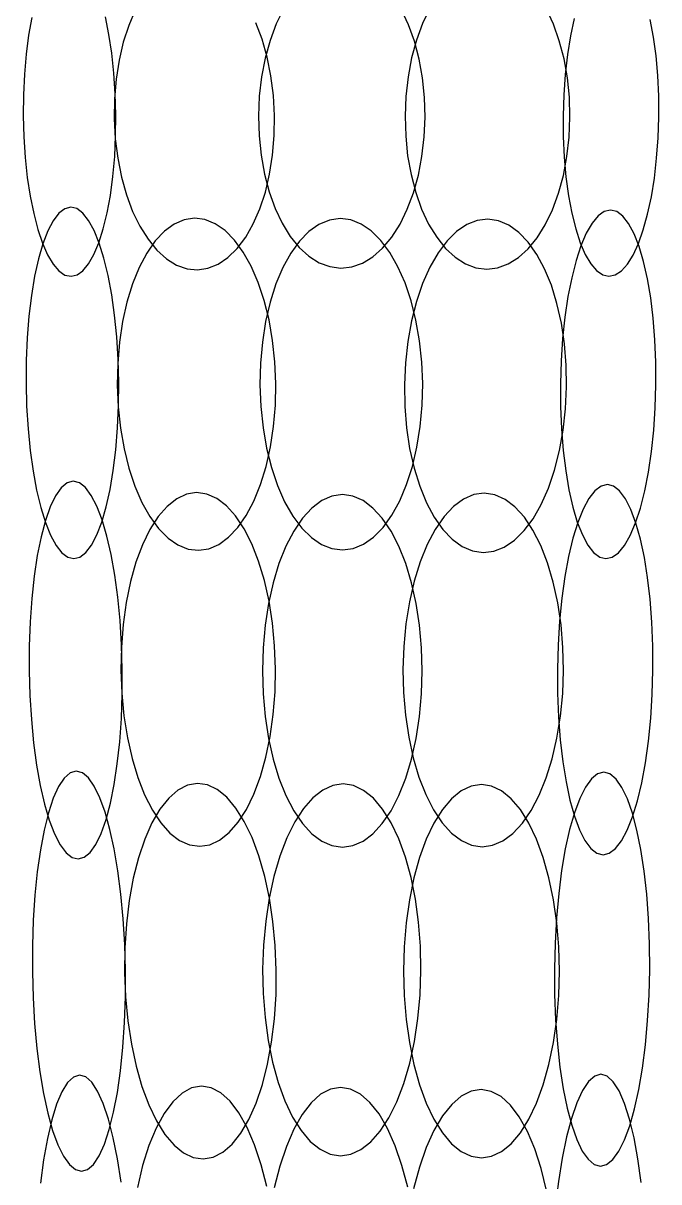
# Model space of a CAD drawing. Extents: x -1 to 217, y -22 to 302.
# Drawn here: x 67.05 to 80.84, y 108.47 to 133.58 of the extents above; entities that cross this region are included whole.
import ezdxf

# ---------------------------------------------------------------- set-up
doc = ezdxf.new("R2010")
doc.units = 0

msp = doc.modelspace()

# ---------------------------------------------------------------- linework, layer by layer
at = {"layer": 'ELLIPSES'}
for p, q in [((69.487, 133.857), (69.344, 133.528)), ((72.703, 133.882), (72.545, 133.56)), ((75.412, 133.542), (75.258, 133.865)), ((75.874, 133.892), (75.718, 133.568)), ((78.556, 133.553), (78.404, 133.879)), ((67.242, 133.697), (67.172, 133.317)), ((68.913, 133.333), (68.837, 133.712)), ((79.009, 133.676), (78.929, 133.3)), ((80.726, 133.276), (80.656, 133.654)), ((69.344, 133.528), (69.225, 133.165)), ((72.238, 133.229), (72.104, 133.586)), ((72.545, 133.56), (72.411, 133.204)), ((75.541, 133.184), (75.412, 133.542)), ((75.718, 133.568), (75.586, 133.21)), ((78.684, 133.193), (78.556, 133.553)), ((67.172, 133.317), (67.118, 132.907)), ((68.975, 132.924), (68.913, 133.333)), ((69.225, 133.165), (69.133, 132.775)), ((72.347, 132.842), (72.238, 133.229)), ((72.411, 133.204), (72.304, 132.82)), ((75.586, 133.21), (75.481, 132.823)), ((75.643, 132.798), (75.541, 133.184)), ((78.786, 132.805), (78.684, 133.193)), ((78.929, 133.3), (78.864, 132.895)), ((80.781, 132.869), (80.726, 133.276)), ((67.118, 132.907), (67.08, 132.474)), ((69.022, 132.492), (68.975, 132.924)), ((78.864, 132.895), (78.814, 132.467)), ((80.819, 132.44), (80.781, 132.869)), ((69.133, 132.775), (69.068, 132.363)), ((72.304, 132.82), (72.225, 132.414)), ((72.429, 132.434), (72.347, 132.842)), ((75.481, 132.823), (75.403, 132.414)), ((75.716, 132.391), (75.643, 132.798)), ((78.859, 132.396), (78.786, 132.805)), ((67.08, 132.474), (67.058, 132.026)), ((69.052, 132.045), (69.022, 132.492)), ((69.068, 132.363), (69.033, 131.938)), ((72.225, 132.414), (72.176, 131.993)), ((72.482, 132.01), (72.429, 132.434)), ((75.403, 132.414), (75.356, 131.991)), ((75.76, 131.969), (75.716, 132.391)), ((78.814, 132.467), (78.782, 132.023)), ((78.902, 131.972), (78.859, 132.396)), ((80.84, 131.995), (80.819, 132.44)), ((67.058, 132.026), (67.054, 131.571)), ((69.033, 131.938), (69.027, 131.505)), ((69.065, 131.59), (69.052, 132.045)), ((72.176, 131.993), (72.158, 131.565)), ((72.506, 131.578), (72.482, 132.01)), ((75.356, 131.991), (75.338, 131.56)), ((75.772, 131.541), (75.76, 131.969)), ((78.782, 132.023), (78.767, 131.571)), ((78.915, 131.541), (78.902, 131.972)), ((80.843, 131.543), (80.84, 131.995)), ((69.06, 131.134), (69.065, 131.59)), ((67.054, 131.571), (67.067, 131.115)), ((69.027, 131.505), (69.051, 131.073)), ((72.158, 131.565), (72.171, 131.136)), ((72.5, 131.146), (72.506, 131.578)), ((75.338, 131.56), (75.351, 131.129)), ((75.754, 131.112), (75.772, 131.541)), ((78.767, 131.571), (78.77, 131.119)), ((78.897, 131.11), (78.915, 131.541)), ((80.828, 131.092), (80.843, 131.543)), ((67.067, 131.115), (67.097, 130.668)), ((69.039, 130.686), (69.06, 131.134)), ((72.171, 131.136), (72.214, 130.714)), ((72.465, 130.72), (72.5, 131.146)), ((75.351, 131.129), (75.394, 130.705)), ((75.705, 130.691), (75.754, 131.112)), ((78.77, 131.119), (78.791, 130.674)), ((78.849, 130.686), (78.897, 131.11)), ((80.795, 130.648), (80.828, 131.092)), ((69.051, 131.073), (69.104, 130.649)), ((67.097, 130.668), (67.143, 130.236)), ((69.001, 130.254), (69.039, 130.686)), ((69.104, 130.649), (69.186, 130.241)), ((72.214, 130.714), (72.287, 130.307)), ((72.4, 130.308), (72.465, 130.72)), ((75.394, 130.705), (75.467, 130.295)), ((75.627, 130.285), (75.705, 130.691)), ((78.772, 130.277), (78.849, 130.686)), ((78.791, 130.674), (78.828, 130.245)), ((80.746, 130.22), (80.795, 130.648)), ((67.143, 130.236), (67.205, 129.827)), ((68.946, 129.844), (69.001, 130.254)), ((69.186, 130.241), (69.295, 129.855)), ((72.287, 130.307), (72.389, 129.922)), ((72.308, 129.918), (72.4, 130.308)), ((75.467, 130.295), (75.569, 129.907)), ((75.519, 129.901), (75.627, 130.285)), ((78.667, 129.891), (78.772, 130.277)), ((78.828, 130.245), (78.883, 129.838)), ((80.681, 129.814), (80.746, 130.22)), ((68.877, 129.464), (68.946, 129.844)), ((69.295, 129.855), (69.429, 129.497)), ((72.189, 129.555), (72.308, 129.918)), ((72.389, 129.922), (72.518, 129.564)), ((75.386, 129.545), (75.519, 129.901)), ((75.569, 129.907), (75.697, 129.547)), ((78.535, 129.532), (78.667, 129.891)), ((78.883, 129.838), (78.954, 129.46)), ((67.205, 129.827), (67.282, 129.449)), ((68.086, 129.59), (67.956, 129.556)), ((68.218, 129.558), (68.086, 129.59)), ((80.6, 129.439), (80.681, 129.814)), ((67.282, 129.449), (67.371, 129.106)), ((67.827, 129.458), (67.704, 129.296)), ((67.956, 129.556), (67.827, 129.458)), ((68.348, 129.462), (68.218, 129.558)), ((68.474, 129.303), (68.348, 129.462)), ((68.793, 129.12), (68.877, 129.464)), ((69.429, 129.497), (69.586, 129.175)), ((70.773, 129.349), (70.549, 129.315)), ((70.998, 129.32), (70.773, 129.349)), ((72.046, 129.226), (72.189, 129.555)), ((72.518, 129.564), (72.672, 129.24)), ((73.927, 129.341), (73.697, 129.308)), ((74.158, 129.312), (73.927, 129.341)), ((75.228, 129.223), (75.386, 129.545)), ((75.697, 129.547), (75.849, 129.222)), ((77.135, 129.328), (76.904, 129.301)), ((77.364, 129.294), (77.135, 129.328)), ((78.379, 129.208), (78.535, 129.532)), ((78.954, 129.46), (79.039, 129.119)), ((79.524, 129.401), (79.394, 129.244)), ((79.659, 129.495), (79.524, 129.401)), ((79.794, 129.526), (79.659, 129.495)), ((79.929, 129.492), (79.794, 129.526)), ((80.061, 129.394), (79.929, 129.492)), ((80.187, 129.233), (80.061, 129.394)), ((80.506, 129.099), (80.6, 129.439)), ((67.371, 129.106), (67.473, 128.806)), ((67.704, 129.296), (67.589, 129.075)), ((68.594, 129.084), (68.474, 129.303)), ((68.705, 128.808), (68.594, 129.084)), ((68.697, 128.818), (68.793, 129.12)), ((69.586, 129.175), (69.763, 128.893)), ((70.33, 129.221), (70.119, 129.067)), ((70.549, 129.315), (70.33, 129.221)), ((71.22, 129.231), (70.998, 129.32)), ((71.434, 129.082), (71.22, 129.231)), ((71.638, 128.876), (71.434, 129.082)), ((71.881, 128.937), (72.046, 129.226)), ((72.672, 129.24), (72.848, 128.956)), ((73.471, 129.215), (73.254, 129.062)), ((73.697, 129.308), (73.471, 129.215)), ((74.385, 129.222), (74.158, 129.312)), ((74.605, 129.073), (74.385, 129.222)), ((75.048, 128.941), (75.228, 129.223)), ((75.849, 129.222), (76.024, 128.936)), ((76.677, 129.212), (76.457, 129.063)), ((76.904, 129.301), (76.677, 129.212)), ((77.588, 129.199), (77.364, 129.294)), ((77.804, 129.044), (77.588, 129.199)), ((78.201, 128.924), (78.379, 129.208)), ((79.039, 129.119), (79.137, 128.819)), ((79.394, 129.244), (79.269, 129.027)), ((80.306, 129.013), (80.187, 129.233)), ((80.4, 128.802), (80.506, 129.099)), ((67.589, 129.075), (67.482, 128.797)), ((69.92, 128.857), (69.736, 128.593)), ((69.763, 128.893), (69.957, 128.656)), ((70.119, 129.067), (69.92, 128.857)), ((71.828, 128.617), (71.638, 128.876)), ((71.696, 128.693), (71.881, 128.937)), ((72.848, 128.956), (73.043, 128.716)), ((73.048, 128.853), (72.858, 128.591)), ((73.254, 129.062), (73.048, 128.853)), ((74.814, 128.867), (74.605, 129.073)), ((75.008, 128.607), (74.814, 128.867)), ((74.85, 128.704), (75.048, 128.941)), ((76.024, 128.936), (76.217, 128.695)), ((76.248, 128.857), (76.053, 128.598)), ((76.457, 129.063), (76.248, 128.857)), ((78.008, 128.832), (77.804, 129.044)), ((78.005, 128.685), (78.201, 128.924)), ((78.195, 128.567), (78.008, 128.832)), ((79.269, 129.027), (79.153, 128.754)), ((80.415, 128.737), (80.306, 129.013)), ((67.482, 128.797), (67.386, 128.468)), ((67.473, 128.806), (67.585, 128.554)), ((68.59, 128.563), (68.697, 128.818)), ((68.807, 128.481), (68.705, 128.808)), ((69.736, 128.593), (69.57, 128.281)), ((69.957, 128.656), (70.165, 128.469)), ((71.496, 128.497), (71.696, 128.693)), ((72.001, 128.309), (71.828, 128.617)), ((72.858, 128.591), (72.687, 128.28)), ((73.043, 128.716), (73.254, 128.524)), ((74.637, 128.515), (74.85, 128.704)), ((75.184, 128.299), (75.008, 128.607)), ((76.053, 128.598), (75.875, 128.289)), ((76.217, 128.695), (76.426, 128.503)), ((77.795, 128.495), (78.005, 128.685)), ((79.153, 128.754), (79.047, 128.43)), ((79.137, 128.819), (79.246, 128.566)), ((80.284, 128.552), (80.4, 128.802)), ((80.512, 128.41), (80.415, 128.737)), ((67.386, 128.468), (67.303, 128.093)), ((67.585, 128.554), (67.705, 128.353)), ((67.705, 128.353), (67.831, 128.207)), ((68.351, 128.212), (68.474, 128.36)), ((68.474, 128.36), (68.59, 128.563)), ((68.897, 128.107), (68.807, 128.481)), ((70.165, 128.469), (70.383, 128.334)), ((70.383, 128.334), (70.608, 128.254)), ((71.062, 128.264), (71.284, 128.353)), ((71.284, 128.353), (71.496, 128.497)), ((73.254, 128.524), (73.477, 128.385)), ((73.477, 128.385), (73.708, 128.3)), ((74.18, 128.296), (74.412, 128.379)), ((74.412, 128.379), (74.637, 128.515)), ((76.426, 128.503), (76.646, 128.363)), ((76.646, 128.363), (76.875, 128.277)), ((77.342, 128.275), (77.572, 128.358)), ((77.572, 128.358), (77.795, 128.495)), ((78.364, 128.253), (78.195, 128.567)), ((79.047, 128.43), (78.953, 128.059)), ((79.246, 128.566), (79.365, 128.364)), ((79.365, 128.364), (79.492, 128.216)), ((80.029, 128.209), (80.16, 128.353)), ((80.16, 128.353), (80.284, 128.552)), ((80.597, 128.038), (80.512, 128.41)), ((67.303, 128.093), (67.233, 127.678)), ((67.831, 128.207), (67.96, 128.119)), ((67.96, 128.119), (68.092, 128.091)), ((68.092, 128.091), (68.223, 128.122)), ((68.223, 128.122), (68.351, 128.212)), ((68.974, 127.693), (68.897, 128.107)), ((69.57, 128.281), (69.426, 127.925)), ((70.608, 128.254), (70.836, 128.231)), ((70.836, 128.231), (71.062, 128.264)), ((72.153, 127.957), (72.001, 128.309)), ((72.687, 128.28), (72.538, 127.926)), ((73.708, 128.3), (73.944, 128.27)), ((73.944, 128.27), (74.18, 128.296)), ((75.339, 127.947), (75.184, 128.299)), ((75.875, 128.289), (75.718, 127.936)), ((76.875, 128.277), (77.109, 128.248)), ((77.109, 128.248), (77.342, 128.275)), ((78.511, 127.896), (78.364, 128.253)), ((79.492, 128.216), (79.624, 128.126)), ((79.624, 128.126), (79.759, 128.095)), ((79.759, 128.095), (79.895, 128.123)), ((79.895, 128.123), (80.029, 128.209)), ((69.426, 127.925), (69.306, 127.532)), ((72.283, 127.567), (72.153, 127.957)), ((72.538, 127.926), (72.412, 127.534)), ((75.47, 127.558), (75.339, 127.947)), ((75.718, 127.936), (75.585, 127.545)), ((78.633, 127.501), (78.511, 127.896)), ((78.953, 128.059), (78.872, 127.65)), ((80.667, 127.626), (80.597, 128.038)), ((67.233, 127.678), (67.179, 127.23)), ((69.036, 127.247), (68.974, 127.693)), ((78.872, 127.65), (78.806, 127.207)), ((80.721, 127.182), (80.667, 127.626)), ((69.306, 127.532), (69.211, 127.109)), ((72.387, 127.146), (72.283, 127.567)), ((72.412, 127.534), (72.313, 127.112)), ((75.575, 127.137), (75.47, 127.558)), ((75.585, 127.545), (75.477, 127.123)), ((78.729, 127.076), (78.633, 127.501)), ((67.179, 127.23), (67.141, 126.758)), ((69.083, 126.776), (69.036, 127.247)), ((69.211, 127.109), (69.144, 126.662)), ((72.313, 127.112), (72.243, 126.667)), ((72.464, 126.701), (72.387, 127.146)), ((75.477, 127.123), (75.396, 126.677)), ((75.653, 126.693), (75.575, 127.137)), ((78.796, 126.628), (78.729, 127.076)), ((78.806, 127.207), (78.756, 126.74)), ((80.758, 126.714), (80.721, 127.182)), ((67.141, 126.758), (67.12, 126.269)), ((69.113, 126.287), (69.083, 126.776)), ((69.144, 126.662), (69.105, 126.2)), ((72.243, 126.667), (72.201, 126.206)), ((72.514, 126.24), (72.464, 126.701)), ((75.396, 126.677), (75.345, 126.214)), ((75.702, 126.233), (75.653, 126.693)), ((78.756, 126.74), (78.723, 126.256)), ((78.834, 126.164), (78.796, 126.628)), ((80.778, 126.229), (80.758, 126.714)), ((67.12, 126.269), (67.116, 125.772)), ((69.105, 126.2), (69.096, 125.731)), ((69.126, 125.79), (69.113, 126.287)), ((72.201, 126.206), (72.19, 125.737)), ((72.534, 125.77), (72.514, 126.24)), ((75.345, 126.214), (75.323, 125.743)), ((75.72, 125.765), (75.702, 126.233)), ((78.723, 126.256), (78.708, 125.763)), ((78.843, 125.693), (78.834, 126.164)), ((80.78, 125.736), (80.778, 126.229)), ((67.116, 125.772), (67.129, 125.275)), ((69.096, 125.731), (69.116, 125.261)), ((69.122, 125.293), (69.126, 125.79)), ((72.19, 125.737), (72.208, 125.269)), ((72.524, 125.3), (72.534, 125.77)), ((75.323, 125.743), (75.331, 125.272)), ((75.709, 125.296), (75.72, 125.765)), ((78.708, 125.763), (78.71, 125.27)), ((78.821, 125.222), (78.843, 125.693)), ((80.765, 125.243), (80.78, 125.736)), ((67.129, 125.275), (67.159, 124.786)), ((69.1, 124.804), (69.122, 125.293)), ((69.116, 125.261), (69.165, 124.8)), ((72.208, 125.269), (72.257, 124.809)), ((72.486, 124.838), (72.524, 125.3)), ((75.331, 125.272), (75.369, 124.808)), ((75.667, 124.835), (75.709, 125.296)), ((78.71, 125.27), (78.73, 124.785)), ((78.769, 124.759), (78.821, 125.222)), ((80.732, 124.759), (80.765, 125.243)), ((72.257, 124.809), (72.335, 124.365)), ((72.419, 124.392), (72.486, 124.838)), ((75.369, 124.808), (75.437, 124.36)), ((75.596, 124.39), (75.667, 124.835)), ((67.159, 124.786), (67.205, 124.315)), ((69.062, 124.332), (69.1, 124.804)), ((69.165, 124.8), (69.243, 124.355)), ((78.689, 124.313), (78.769, 124.759)), ((78.73, 124.785), (78.768, 124.317)), ((80.682, 124.291), (80.732, 124.759)), ((67.205, 124.315), (67.268, 123.869)), ((69.008, 123.884), (69.062, 124.332)), ((69.243, 124.355), (69.347, 123.934)), ((72.324, 123.968), (72.419, 124.392)), ((72.335, 124.365), (72.44, 123.944)), ((75.437, 124.36), (75.533, 123.935)), ((75.498, 123.968), (75.596, 124.39)), ((78.581, 123.891), (78.689, 124.313)), ((78.768, 124.317), (78.822, 123.873)), ((80.617, 123.849), (80.682, 124.291)), ((67.268, 123.869), (67.344, 123.455)), ((68.939, 123.469), (69.008, 123.884)), ((69.347, 123.934), (69.477, 123.544)), ((72.204, 123.576), (72.324, 123.968)), ((72.44, 123.944), (72.571, 123.555)), ((75.372, 123.576), (75.498, 123.968)), ((75.533, 123.935), (75.655, 123.54)), ((78.448, 123.5), (78.581, 123.891)), ((78.822, 123.873), (78.892, 123.461)), ((80.536, 123.439), (80.617, 123.849)), ((68.009, 123.612), (67.881, 123.506)), ((68.141, 123.649), (68.009, 123.612)), ((68.273, 123.616), (68.141, 123.649)), ((68.404, 123.513), (68.273, 123.616)), ((72.06, 123.22), (72.204, 123.576)), ((72.571, 123.555), (72.726, 123.203)), ((75.223, 123.222), (75.372, 123.576)), ((79.726, 123.579), (79.59, 123.546)), ((79.861, 123.543), (79.726, 123.579)), ((67.344, 123.455), (67.434, 123.081)), ((67.758, 123.332), (67.643, 123.094)), ((67.881, 123.506), (67.758, 123.332)), ((68.531, 123.342), (68.404, 123.513)), ((68.653, 123.107), (68.531, 123.342)), ((68.856, 123.094), (68.939, 123.469)), ((69.477, 123.544), (69.629, 123.192)), ((70.599, 123.368), (70.385, 123.268)), ((70.817, 123.402), (70.599, 123.368)), ((71.037, 123.371), (70.817, 123.402)), ((71.252, 123.275), (71.037, 123.371)), ((73.751, 123.327), (73.529, 123.229)), ((73.978, 123.36), (73.751, 123.327)), ((74.204, 123.327), (73.978, 123.36)), ((74.426, 123.229), (74.204, 123.327)), ((75.655, 123.54), (75.802, 123.183)), ((76.83, 123.359), (76.606, 123.263)), ((77.057, 123.39), (76.83, 123.359)), ((77.284, 123.356), (77.057, 123.39)), ((77.507, 123.257), (77.284, 123.356)), ((78.291, 123.147), (78.448, 123.5)), ((78.892, 123.461), (78.976, 123.089)), ((79.456, 123.445), (79.326, 123.278)), ((79.59, 123.546), (79.456, 123.445)), ((79.992, 123.439), (79.861, 123.543)), ((80.118, 123.268), (79.992, 123.439)), ((80.442, 123.069), (80.536, 123.439)), ((67.434, 123.081), (67.536, 122.754)), ((67.643, 123.094), (67.537, 122.795)), ((68.767, 122.811), (68.653, 123.107)), ((68.76, 122.765), (68.856, 123.094)), ((69.629, 123.192), (69.802, 122.884)), ((70.178, 123.105), (69.984, 122.882)), ((70.385, 123.268), (70.178, 123.105)), ((71.461, 123.116), (71.252, 123.275)), ((71.66, 122.896), (71.461, 123.116)), ((71.894, 122.908), (72.06, 123.22)), ((72.726, 123.203), (72.902, 122.895)), ((73.314, 123.069), (73.111, 122.848)), ((73.529, 123.229), (73.314, 123.069)), ((74.641, 123.069), (74.426, 123.229)), ((74.844, 122.848), (74.641, 123.069)), ((75.052, 122.911), (75.223, 123.222)), ((75.802, 123.183), (75.97, 122.869)), ((76.389, 123.103), (76.183, 122.882)), ((76.606, 123.263), (76.389, 123.103)), ((77.722, 123.095), (77.507, 123.257)), ((77.925, 122.872), (77.722, 123.095)), ((78.113, 122.838), (78.291, 123.147)), ((78.976, 123.089), (79.074, 122.762)), ((79.326, 123.278), (79.202, 123.047)), ((80.237, 123.035), (80.118, 123.268)), ((80.335, 122.745), (80.442, 123.069)), ((68.871, 122.459), (68.767, 122.811)), ((69.802, 122.884), (69.991, 122.624)), ((69.984, 122.882), (69.804, 122.602)), ((71.845, 122.619), (71.66, 122.896)), ((71.71, 122.644), (71.894, 122.908)), ((72.902, 122.895), (73.096, 122.635)), ((73.111, 122.848), (72.922, 122.57)), ((75.033, 122.57), (74.844, 122.848)), ((74.862, 122.649), (75.052, 122.911)), ((75.97, 122.869), (76.158, 122.604)), ((76.183, 122.882), (75.992, 122.605)), ((77.918, 122.579), (78.113, 122.838)), ((78.112, 122.592), (77.925, 122.872)), ((79.202, 123.047), (79.086, 122.757)), ((80.346, 122.742), (80.237, 123.035)), ((67.537, 122.795), (67.442, 122.441)), ((67.536, 122.754), (67.648, 122.478)), ((68.653, 122.487), (68.76, 122.765)), ((69.804, 122.602), (69.642, 122.27)), ((69.991, 122.624), (70.196, 122.419)), ((71.511, 122.434), (71.71, 122.644)), ((72.013, 122.29), (71.845, 122.619)), ((72.922, 122.57), (72.752, 122.24)), ((73.096, 122.635), (73.305, 122.429)), ((74.656, 122.44), (74.862, 122.649)), ((75.203, 122.24), (75.033, 122.57)), ((75.992, 122.605), (75.819, 122.276)), ((76.158, 122.604), (76.362, 122.392)), ((77.709, 122.373), (77.918, 122.579)), ((78.281, 122.26), (78.112, 122.592)), ((79.086, 122.757), (78.98, 122.412)), ((79.074, 122.762), (79.183, 122.486)), ((80.219, 122.472), (80.335, 122.745)), ((80.444, 122.395), (80.346, 122.742)), ((67.442, 122.441), (67.36, 122.037)), ((67.648, 122.478), (67.768, 122.259)), ((68.537, 122.265), (68.653, 122.487)), ((68.963, 122.058), (68.871, 122.459)), ((70.196, 122.419), (70.41, 122.27)), ((71.3, 122.28), (71.511, 122.434)), ((73.305, 122.429), (73.525, 122.28)), ((74.439, 122.287), (74.656, 122.44)), ((76.362, 122.392), (76.577, 122.237)), ((77.488, 122.224), (77.709, 122.373)), ((78.98, 122.412), (78.886, 122.018)), ((79.183, 122.486), (79.302, 122.265)), ((80.095, 122.255), (80.219, 122.472)), ((80.529, 121.999), (80.444, 122.395)), ((67.768, 122.259), (67.894, 122.1)), ((67.894, 122.1), (68.024, 122.003)), ((68.286, 122.006), (68.414, 122.104)), ((68.414, 122.104), (68.537, 122.265)), ((69.042, 121.614), (68.963, 122.058)), ((69.642, 122.27), (69.5, 121.892)), ((70.41, 122.27), (70.632, 122.18)), ((70.632, 122.18), (70.856, 122.152)), ((70.856, 122.152), (71.08, 122.186)), ((71.08, 122.186), (71.3, 122.28)), ((72.16, 121.914), (72.013, 122.29)), ((72.752, 122.24), (72.602, 121.865)), ((73.525, 122.28), (73.752, 122.19)), ((73.752, 122.19), (73.983, 122.161)), ((73.983, 122.161), (74.213, 122.194)), ((74.213, 122.194), (74.439, 122.287)), ((75.353, 121.865), (75.203, 122.24)), ((75.819, 122.276), (75.666, 121.9)), ((76.577, 122.237), (76.802, 122.142)), ((76.802, 122.142), (77.031, 122.108)), ((77.031, 122.108), (77.261, 122.135)), ((77.261, 122.135), (77.488, 122.224)), ((78.429, 121.883), (78.281, 122.26)), ((79.302, 122.265), (79.428, 122.105)), ((79.428, 122.105), (79.559, 122.007)), ((79.83, 122.003), (79.964, 122.098)), ((79.964, 122.098), (80.095, 122.255)), ((67.36, 122.037), (67.293, 121.591)), ((68.024, 122.003), (68.155, 121.972)), ((68.155, 121.972), (68.286, 122.006)), ((69.5, 121.892), (69.382, 121.474)), ((72.286, 121.499), (72.16, 121.914)), ((72.602, 121.865), (72.477, 121.449)), ((75.478, 121.449), (75.353, 121.865)), ((75.666, 121.9), (75.537, 121.484)), ((78.553, 121.465), (78.429, 121.883)), ((78.886, 122.018), (78.806, 121.583)), ((79.559, 122.007), (79.694, 121.973)), ((79.694, 121.973), (79.83, 122.003)), ((80.599, 121.562), (80.529, 121.999)), ((67.293, 121.591), (67.24, 121.11)), ((69.107, 121.134), (69.042, 121.614)), ((78.806, 121.583), (78.741, 121.113)), ((80.653, 121.09), (80.599, 121.562)), ((69.382, 121.474), (69.289, 121.023)), ((72.387, 121.05), (72.286, 121.499)), ((72.477, 121.449), (72.376, 121.001)), ((75.537, 121.484), (75.434, 121.035)), ((75.579, 121.001), (75.478, 121.449)), ((78.651, 121.015), (78.553, 121.465)), ((67.24, 121.11), (67.205, 120.602)), ((69.156, 120.628), (69.107, 121.134)), ((72.461, 120.576), (72.387, 121.05)), ((78.741, 121.113), (78.691, 120.616)), ((80.691, 120.593), (80.653, 121.09)), ((69.289, 121.023), (69.222, 120.548)), ((72.376, 121.001), (72.303, 120.528)), ((75.434, 121.035), (75.358, 120.561)), ((75.652, 120.528), (75.579, 121.001)), ((78.721, 120.54), (78.651, 121.015)), ((67.205, 120.602), (67.186, 120.077)), ((69.189, 120.103), (69.156, 120.628)), ((69.222, 120.548), (69.184, 120.056)), ((72.508, 120.084), (72.461, 120.576)), ((75.358, 120.561), (75.31, 120.07)), ((78.691, 120.616), (78.659, 120.102)), ((78.763, 120.048), (78.721, 120.54)), ((80.712, 120.078), (80.691, 120.593)), ((72.303, 120.528), (72.259, 120.037)), ((75.696, 120.037), (75.652, 120.528)), ((67.186, 120.077), (67.184, 119.543)), ((69.184, 120.056), (69.174, 119.556)), ((69.204, 119.569), (69.189, 120.103)), ((72.259, 120.037), (72.244, 119.539)), ((72.527, 119.584), (72.508, 120.084)), ((75.31, 120.07), (75.292, 119.57)), ((75.711, 119.539), (75.696, 120.037)), ((78.659, 120.102), (78.644, 119.578)), ((78.775, 119.548), (78.763, 120.048)), ((80.714, 119.554), (80.712, 120.078)), ((67.184, 119.543), (67.2, 119.009)), ((69.174, 119.556), (69.192, 119.056)), ((69.203, 119.035), (69.204, 119.569)), ((72.244, 119.539), (72.259, 119.04)), ((72.517, 119.084), (72.527, 119.584)), ((75.292, 119.57), (75.304, 119.07)), ((75.696, 119.04), (75.711, 119.539)), ((78.644, 119.578), (78.647, 119.054)), ((78.757, 119.048), (78.775, 119.548)), ((80.699, 119.03), (80.714, 119.554)), ((69.184, 118.509), (69.203, 119.035)), ((69.192, 119.056), (69.239, 118.564)), ((72.259, 119.04), (72.303, 118.55)), ((72.478, 118.592), (72.517, 119.084)), ((75.304, 119.07), (75.345, 118.578)), ((75.652, 118.55), (75.696, 119.04)), ((78.647, 119.054), (78.667, 118.539)), ((78.709, 118.557), (78.757, 119.048)), ((67.2, 119.009), (67.232, 118.484)), ((80.667, 118.516), (80.699, 119.03)), ((69.239, 118.564), (69.314, 118.09)), ((72.303, 118.55), (72.376, 118.077)), ((72.412, 118.117), (72.478, 118.592)), ((75.345, 118.578), (75.416, 118.103)), ((75.579, 118.077), (75.652, 118.55)), ((78.633, 118.083), (78.709, 118.557)), ((78.667, 118.539), (78.705, 118.042)), ((67.232, 118.484), (67.281, 117.977)), ((69.148, 118.002), (69.184, 118.509)), ((80.618, 118.019), (80.667, 118.516)), ((69.314, 118.09), (69.415, 117.641)), ((72.319, 117.666), (72.412, 118.117)), ((72.376, 118.077), (72.477, 117.628)), ((75.416, 118.103), (75.513, 117.653)), ((75.478, 117.628), (75.579, 118.077)), ((78.529, 117.634), (78.633, 118.083)), ((78.705, 118.042), (78.759, 117.57)), ((67.281, 117.977), (67.346, 117.498)), ((69.096, 117.521), (69.148, 118.002)), ((80.552, 117.549), (80.618, 118.019)), ((69.415, 117.641), (69.54, 117.226)), ((72.2, 117.248), (72.319, 117.666)), ((72.477, 117.628), (72.602, 117.213)), ((75.353, 117.213), (75.478, 117.628)), ((75.513, 117.653), (75.637, 117.235)), ((78.4, 117.218), (78.529, 117.634)), ((78.759, 117.57), (78.83, 117.133)), ((80.472, 117.114), (80.552, 117.549)), ((67.346, 117.498), (67.425, 117.054)), ((68.074, 117.326), (67.946, 117.214)), ((68.206, 117.365), (68.074, 117.326)), ((68.338, 117.329), (68.206, 117.365)), ((68.469, 117.221), (68.338, 117.329)), ((69.028, 117.075), (69.096, 117.521)), ((79.513, 117.307), (79.379, 117.199)), ((79.648, 117.343), (79.513, 117.307)), ((79.783, 117.305), (79.648, 117.343)), ((79.914, 117.195), (79.783, 117.305)), ((67.425, 117.054), (67.517, 116.652)), ((67.823, 117.03), (67.708, 116.777)), ((67.946, 117.214), (67.823, 117.03)), ((68.597, 117.04), (68.469, 117.221)), ((68.718, 116.791), (68.597, 117.04)), ((68.946, 116.671), (69.028, 117.075)), ((69.54, 117.226), (69.688, 116.85)), ((70.622, 117.061), (70.412, 116.954)), ((70.836, 117.099), (70.622, 117.061)), ((71.051, 117.068), (70.836, 117.099)), ((71.264, 116.967), (71.051, 117.068)), ((72.059, 116.87), (72.2, 117.248)), ((72.602, 117.213), (72.752, 116.837)), ((73.772, 117.057), (73.551, 116.956)), ((73.996, 117.09), (73.772, 117.057)), ((74.22, 117.054), (73.996, 117.09)), ((74.439, 116.949), (74.22, 117.054)), ((75.203, 116.837), (75.353, 117.213)), ((75.637, 117.235), (75.785, 116.857)), ((76.773, 117.041), (76.556, 116.938)), ((76.994, 117.076), (76.773, 117.041)), ((77.215, 117.041), (76.994, 117.076)), ((77.432, 116.938), (77.215, 117.041)), ((78.248, 116.842), (78.4, 117.218)), ((78.83, 117.133), (78.914, 116.737)), ((79.379, 117.199), (79.25, 117.021)), ((80.041, 117.014), (79.914, 117.195)), ((80.378, 116.72), (80.472, 117.114)), ((67.708, 116.777), (67.603, 116.461)), ((68.832, 116.477), (68.718, 116.791)), ((69.688, 116.85), (69.856, 116.521)), ((70.211, 116.78), (70.021, 116.542)), ((70.412, 116.954), (70.211, 116.78)), ((71.471, 116.799), (71.264, 116.967)), ((71.668, 116.567), (71.471, 116.799)), ((71.897, 116.538), (72.059, 116.87)), ((72.752, 116.837), (72.922, 116.507)), ((73.337, 116.788), (73.133, 116.556)), ((73.551, 116.956), (73.337, 116.788)), ((74.651, 116.778), (74.439, 116.949)), ((74.85, 116.543), (74.651, 116.778)), ((75.033, 116.507), (75.203, 116.837)), ((75.785, 116.857), (75.954, 116.526)), ((76.556, 116.938), (76.346, 116.768)), ((77.641, 116.768), (77.432, 116.938)), ((78.074, 116.513), (78.248, 116.842)), ((79.126, 116.775), (79.011, 116.466)), ((79.25, 117.021), (79.126, 116.775)), ((80.16, 116.766), (80.041, 117.014)), ((67.517, 116.652), (67.621, 116.301)), ((68.851, 116.317), (68.946, 116.671)), ((70.021, 116.542), (69.846, 116.243)), ((69.856, 116.521), (70.041, 116.244)), ((71.851, 116.274), (71.668, 116.567)), ((71.717, 116.258), (71.897, 116.538)), ((73.133, 116.556), (72.945, 116.265)), ((75.035, 116.249), (74.85, 116.543)), ((75.954, 116.526), (76.142, 116.246)), ((76.148, 116.534), (75.964, 116.24)), ((76.346, 116.768), (76.148, 116.534)), ((77.84, 116.534), (77.641, 116.768)), ((78.024, 116.24), (77.84, 116.534)), ((78.914, 116.737), (79.012, 116.39)), ((80.27, 116.455), (80.16, 116.766)), ((80.272, 116.375), (80.378, 116.72)), ((67.603, 116.461), (67.508, 116.085)), ((67.621, 116.301), (67.735, 116.005)), ((68.745, 116.018), (68.851, 116.317)), ((68.937, 116.104), (68.832, 116.477)), ((72.019, 115.925), (71.851, 116.274)), ((72.922, 116.507), (73.111, 116.23)), ((74.844, 116.23), (75.033, 116.507)), ((77.883, 116.236), (78.074, 116.513)), ((79.011, 116.466), (78.906, 116.099)), ((79.012, 116.39), (79.121, 116.097)), ((80.156, 116.085), (80.272, 116.375)), ((80.368, 116.086), (80.27, 116.455)), ((67.508, 116.085), (67.427, 115.658)), ((69.029, 115.679), (68.937, 116.104)), ((69.846, 116.243), (69.69, 115.89)), ((70.041, 116.244), (70.239, 116.024)), ((70.239, 116.024), (70.448, 115.865)), ((71.316, 115.872), (71.522, 116.035)), ((71.522, 116.035), (71.717, 116.258)), ((72.945, 116.265), (72.773, 115.918)), ((73.111, 116.23), (73.314, 116.009)), ((74.641, 116.009), (74.844, 116.23)), ((75.201, 115.9), (75.035, 116.249)), ((75.964, 116.24), (75.797, 115.891)), ((76.142, 116.246), (76.345, 116.023)), ((76.345, 116.023), (76.56, 115.861)), ((77.678, 116.015), (77.883, 116.236)), ((78.19, 115.891), (78.024, 116.24)), ((78.906, 116.099), (78.814, 115.68)), ((79.121, 116.097), (79.24, 115.864)), ((80.032, 115.854), (80.156, 116.085)), ((80.454, 115.665), (80.368, 116.086)), ((67.735, 116.005), (67.857, 115.769)), ((67.857, 115.769), (67.984, 115.599)), ((68.507, 115.606), (68.63, 115.779)), ((68.63, 115.779), (68.745, 116.018)), ((69.69, 115.89), (69.554, 115.487)), ((70.448, 115.865), (70.664, 115.769)), ((70.664, 115.769), (70.883, 115.738)), ((70.883, 115.738), (71.102, 115.772)), ((71.102, 115.772), (71.316, 115.872)), ((72.167, 115.527), (72.019, 115.925)), ((72.773, 115.918), (72.622, 115.523)), ((73.314, 116.009), (73.529, 115.848)), ((73.529, 115.848), (73.751, 115.751)), ((74.204, 115.751), (74.426, 115.848)), ((74.426, 115.848), (74.641, 116.009)), ((75.346, 115.503), (75.201, 115.9)), ((75.797, 115.891), (75.651, 115.493)), ((76.56, 115.861), (76.782, 115.762)), ((77.237, 115.759), (77.461, 115.855)), ((77.461, 115.855), (77.678, 116.015)), ((78.336, 115.493), (78.19, 115.891)), ((79.24, 115.864), (79.366, 115.693)), ((79.902, 115.687), (80.032, 115.854)), ((67.427, 115.658), (67.359, 115.185)), ((67.984, 115.599), (68.115, 115.496)), ((68.379, 115.5), (68.507, 115.606)), ((69.109, 115.208), (69.029, 115.679)), ((72.293, 115.086), (72.167, 115.527)), ((72.622, 115.523), (72.494, 115.086)), ((73.751, 115.751), (73.978, 115.718)), ((73.978, 115.718), (74.204, 115.751)), ((76.782, 115.762), (77.009, 115.728)), ((77.009, 115.728), (77.237, 115.759)), ((78.814, 115.68), (78.734, 115.216)), ((79.366, 115.693), (79.498, 115.589)), ((79.498, 115.589), (79.633, 115.554)), ((79.633, 115.554), (79.768, 115.586)), ((79.768, 115.586), (79.902, 115.687)), ((80.525, 115.201), (80.454, 115.665)), ((68.115, 115.496), (68.247, 115.463)), ((68.247, 115.463), (68.379, 115.5)), ((69.554, 115.487), (69.441, 115.043)), ((75.468, 115.064), (75.346, 115.503)), ((75.651, 115.493), (75.529, 115.053)), ((78.459, 115.053), (78.336, 115.493)), ((67.359, 115.185), (67.308, 114.676)), ((69.174, 114.701), (69.109, 115.208)), ((69.441, 115.043), (69.353, 114.564)), ((72.396, 114.61), (72.293, 115.086)), ((72.494, 115.086), (72.391, 114.614)), ((75.529, 115.053), (75.431, 114.578)), ((75.564, 114.59), (75.468, 115.064)), ((78.557, 114.578), (78.459, 115.053)), ((78.734, 115.216), (78.67, 114.716)), ((80.58, 114.699), (80.525, 115.201)), ((67.308, 114.676), (67.272, 114.138)), ((69.224, 114.164), (69.174, 114.701)), ((69.353, 114.564), (69.292, 114.059)), ((72.391, 114.614), (72.315, 114.115)), ((72.473, 114.107), (72.396, 114.61)), ((75.431, 114.578), (75.36, 114.077)), ((75.632, 114.09), (75.564, 114.59)), ((78.628, 114.077), (78.557, 114.578)), ((78.67, 114.716), (78.622, 114.187)), ((80.619, 114.17), (80.58, 114.699)), ((67.272, 114.138), (67.254, 113.582)), ((69.257, 113.608), (69.224, 114.164)), ((69.292, 114.059), (69.258, 113.536)), ((72.315, 114.115), (72.268, 113.598)), ((72.523, 113.586), (72.473, 114.107)), ((75.36, 114.077), (75.316, 113.558)), ((75.672, 113.573), (75.632, 114.09)), ((78.622, 114.187), (78.591, 113.64)), ((78.671, 113.558), (78.628, 114.077)), ((80.641, 113.622), (80.619, 114.17)), ((67.254, 113.582), (67.253, 113.016)), ((69.258, 113.536), (69.252, 113.004)), ((69.273, 113.042), (69.257, 113.608)), ((72.268, 113.598), (72.249, 113.072)), ((72.545, 113.055), (72.523, 113.586)), ((75.316, 113.558), (75.302, 113.03)), ((75.683, 113.047), (75.672, 113.573)), ((78.591, 113.64), (78.578, 113.083)), ((78.686, 113.03), (78.671, 113.558)), ((80.645, 113.065), (80.641, 113.622)), ((67.253, 113.016), (67.269, 112.45)), ((69.272, 112.476), (69.273, 113.042)), ((72.249, 113.072), (72.26, 112.546)), ((72.539, 112.523), (72.545, 113.055)), ((75.302, 113.03), (75.316, 112.502)), ((75.664, 112.521), (75.683, 113.047)), ((78.578, 113.083), (78.582, 112.526)), ((78.671, 112.502), (78.686, 113.03)), ((80.631, 112.508), (80.645, 113.065)), ((69.252, 113.004), (69.274, 112.473)), ((72.26, 112.546), (72.3, 112.029)), ((72.505, 112), (72.539, 112.523)), ((75.617, 112.004), (75.664, 112.521)), ((78.582, 112.526), (78.603, 111.978)), ((80.6, 111.96), (80.631, 112.508)), ((67.269, 112.45), (67.302, 111.894)), ((69.253, 111.92), (69.272, 112.476)), ((69.274, 112.473), (69.324, 111.952)), ((75.316, 112.502), (75.36, 111.983)), ((78.628, 111.983), (78.671, 112.502)), ((72.3, 112.029), (72.368, 111.529)), ((72.443, 111.495), (72.505, 112)), ((75.541, 111.506), (75.617, 112.004)), ((67.302, 111.894), (67.351, 111.358)), ((69.218, 111.382), (69.253, 111.92)), ((69.324, 111.952), (69.401, 111.449)), ((75.36, 111.983), (75.431, 111.482)), ((78.557, 111.482), (78.628, 111.983)), ((78.603, 111.978), (78.642, 111.449)), ((80.552, 111.432), (80.6, 111.96)), ((72.368, 111.529), (72.464, 111.056)), ((75.438, 111.034), (75.541, 111.506)), ((67.351, 111.358), (67.417, 110.85)), ((69.166, 110.873), (69.218, 111.382)), ((69.401, 111.449), (69.503, 110.973)), ((72.355, 111.016), (72.443, 111.495)), ((75.431, 111.482), (75.529, 111.007)), ((78.459, 111.007), (78.557, 111.482)), ((78.642, 111.449), (78.698, 110.947)), ((80.488, 110.932), (80.552, 111.432)), ((72.243, 110.572), (72.355, 111.016)), ((72.464, 111.056), (72.586, 110.616)), ((75.31, 110.596), (75.438, 111.034)), ((75.529, 111.007), (75.651, 110.567)), ((78.336, 110.567), (78.459, 111.007)), ((67.417, 110.85), (67.496, 110.379)), ((68.278, 110.778), (68.147, 110.737)), ((68.41, 110.74), (68.278, 110.778)), ((69.099, 110.4), (69.166, 110.873)), ((69.503, 110.973), (69.63, 110.532)), ((78.698, 110.947), (78.769, 110.482)), ((79.451, 110.757), (79.317, 110.639)), ((79.587, 110.795), (79.451, 110.757)), ((79.721, 110.754), (79.587, 110.795)), ((79.853, 110.633), (79.721, 110.754)), ((80.409, 110.468), (80.488, 110.932)), ((68.018, 110.616), (67.896, 110.419)), ((68.147, 110.737), (68.018, 110.616)), ((68.541, 110.622), (68.41, 110.74)), ((68.669, 110.428), (68.541, 110.622)), ((69.63, 110.532), (69.778, 110.134)), ((70.708, 110.501), (70.501, 110.388)), ((70.919, 110.54), (70.708, 110.501)), ((71.131, 110.504), (70.919, 110.54)), ((71.34, 110.394), (71.131, 110.504)), ((72.107, 110.169), (72.243, 110.572)), ((72.586, 110.616), (72.731, 110.219)), ((73.936, 110.513), (73.718, 110.475)), ((74.154, 110.477), (73.936, 110.513)), ((75.159, 110.201), (75.31, 110.596)), ((75.651, 110.567), (75.797, 110.169)), ((78.19, 110.169), (78.336, 110.567)), ((79.317, 110.639), (79.186, 110.445)), ((79.979, 110.436), (79.853, 110.633)), ((67.496, 110.379), (67.589, 109.954)), ((67.896, 110.419), (67.78, 110.148)), ((68.79, 110.16), (68.669, 110.428)), ((69.017, 109.973), (69.099, 110.4)), ((70.501, 110.388), (70.301, 110.202)), ((71.542, 110.211), (71.34, 110.394)), ((73.505, 110.363), (73.299, 110.179)), ((73.718, 110.475), (73.505, 110.363)), ((74.369, 110.368), (74.154, 110.477)), ((74.577, 110.186), (74.369, 110.368)), ((76.557, 110.321), (76.349, 110.141)), ((76.772, 110.429), (76.557, 110.321)), ((76.99, 110.464), (76.772, 110.429)), ((77.206, 110.424), (76.99, 110.464)), ((77.419, 110.311), (77.206, 110.424)), ((77.623, 110.126), (77.419, 110.311)), ((78.769, 110.482), (78.854, 110.062)), ((79.186, 110.445), (79.062, 110.176)), ((80.098, 110.165), (79.979, 110.436)), ((80.316, 110.049), (80.409, 110.468)), ((67.78, 110.148), (67.675, 109.808)), ((68.904, 109.822), (68.79, 110.16)), ((69.778, 110.134), (69.945, 109.785)), ((70.301, 110.202), (70.113, 109.948)), ((71.734, 109.959), (71.542, 110.211)), ((71.95, 109.816), (72.107, 110.169)), ((72.731, 110.219), (72.897, 109.87)), ((73.299, 110.179), (73.104, 109.926)), ((74.775, 109.936), (74.577, 110.186)), ((74.987, 109.855), (75.159, 110.201)), ((75.797, 110.169), (75.964, 109.82)), ((76.349, 110.141), (76.15, 109.893)), ((77.815, 109.873), (77.623, 110.126)), ((78.024, 109.82), (78.19, 110.169)), ((78.854, 110.062), (78.953, 109.693)), ((79.062, 110.176), (78.945, 109.838)), ((80.207, 109.824), (80.098, 110.165)), ((80.211, 109.682), (80.316, 110.049)), ((67.675, 109.808), (67.58, 109.404)), ((67.589, 109.954), (67.693, 109.581)), ((69.008, 109.421), (68.904, 109.822)), ((68.923, 109.597), (69.017, 109.973)), ((70.113, 109.948), (69.939, 109.628)), ((69.945, 109.785), (70.129, 109.492)), ((71.913, 109.642), (71.734, 109.959)), ((71.776, 109.517), (71.95, 109.816)), ((72.897, 109.87), (73.082, 109.576)), ((73.104, 109.926), (72.925, 109.61)), ((74.958, 109.621), (74.775, 109.936)), ((74.799, 109.563), (74.987, 109.855)), ((75.964, 109.82), (76.148, 109.526)), ((76.15, 109.893), (75.965, 109.58)), ((77.992, 109.555), (77.815, 109.873)), ((77.84, 109.526), (78.024, 109.82)), ((78.945, 109.838), (78.839, 109.437)), ((80.304, 109.421), (80.207, 109.824)), ((67.693, 109.581), (67.807, 109.268)), ((68.817, 109.281), (68.923, 109.597)), ((69.939, 109.628), (69.782, 109.25)), ((70.129, 109.492), (70.326, 109.26)), ((71.586, 109.279), (71.776, 109.517)), ((72.075, 109.266), (71.913, 109.642)), ((72.925, 109.61), (72.763, 109.234)), ((73.082, 109.576), (73.281, 109.341)), ((74.595, 109.331), (74.799, 109.563)), ((75.125, 109.248), (74.958, 109.621)), ((75.965, 109.58), (75.797, 109.208)), ((76.148, 109.526), (76.346, 109.292)), ((77.641, 109.292), (77.84, 109.526)), ((78.151, 109.18), (77.992, 109.555)), ((78.953, 109.693), (79.063, 109.381)), ((80.096, 109.373), (80.211, 109.682)), ((67.58, 109.404), (67.498, 108.945)), ((67.807, 109.268), (67.929, 109.018)), ((68.702, 109.028), (68.817, 109.281)), ((69.101, 108.964), (69.008, 109.421)), ((69.782, 109.25), (69.645, 108.818)), ((70.326, 109.26), (70.532, 109.092)), ((71.385, 109.105), (71.586, 109.279)), ((72.218, 108.836), (72.075, 109.266)), ((73.281, 109.341), (73.493, 109.17)), ((74.381, 109.164), (74.595, 109.331)), ((75.271, 108.822), (75.125, 109.248)), ((76.346, 109.292), (76.556, 109.122)), ((77.432, 109.122), (77.641, 109.292)), ((78.839, 109.437), (78.744, 108.979)), ((79.063, 109.381), (79.182, 109.133)), ((79.973, 109.127), (80.096, 109.373)), ((80.388, 108.961), (80.304, 109.421)), ((67.929, 109.018), (68.057, 108.838)), ((68.579, 108.844), (68.702, 109.028)), ((70.532, 109.092), (70.745, 108.991)), ((70.745, 108.991), (70.961, 108.96)), ((70.961, 108.96), (71.175, 108.998)), ((71.175, 108.998), (71.385, 109.105)), ((72.763, 109.234), (72.621, 108.806)), ((73.493, 109.17), (73.712, 109.066)), ((73.712, 109.066), (73.936, 109.03)), ((73.936, 109.03), (74.16, 109.062)), ((74.16, 109.062), (74.381, 109.164)), ((75.797, 109.208), (75.648, 108.783)), ((76.556, 109.122), (76.773, 109.019)), ((76.773, 109.019), (76.994, 108.984)), ((76.994, 108.984), (77.215, 109.019)), ((77.215, 109.019), (77.432, 109.122)), ((78.29, 108.751), (78.151, 109.18)), ((79.182, 109.133), (79.308, 108.953)), ((79.843, 108.948), (79.973, 109.127)), ((67.498, 108.945), (67.431, 108.437)), ((68.057, 108.838), (68.188, 108.729)), ((68.451, 108.732), (68.579, 108.844)), ((69.18, 108.458), (69.101, 108.964)), ((69.645, 108.818), (69.531, 108.341)), ((72.339, 108.361), (72.218, 108.836)), ((72.621, 108.806), (72.502, 108.333)), ((75.395, 108.35), (75.271, 108.822)), ((75.648, 108.783), (75.522, 108.313)), ((78.405, 108.278), (78.29, 108.751)), ((78.744, 108.979), (78.663, 108.472)), ((79.308, 108.953), (79.44, 108.843)), ((79.44, 108.843), (79.574, 108.805)), ((79.574, 108.805), (79.71, 108.84)), ((79.71, 108.84), (79.843, 108.948)), ((80.458, 108.452), (80.388, 108.961)), ((68.188, 108.729), (68.32, 108.693)), ((68.32, 108.693), (68.451, 108.732)), ((78.663, 108.472), (78.597, 107.926))]:
    msp.add_line(p, q, dxfattribs=at)

doc.saveas('drawing.dxf')
